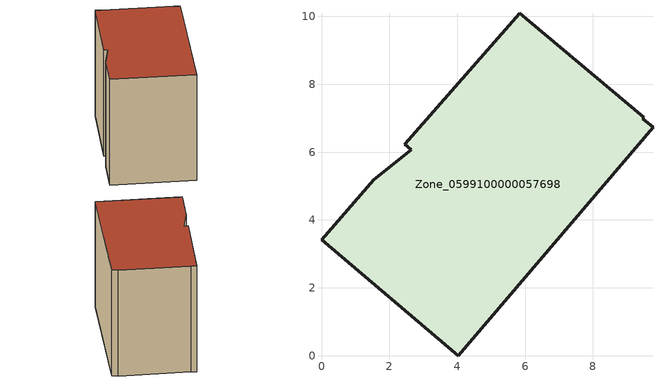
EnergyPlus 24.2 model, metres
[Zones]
Zone_0599100000057698
 floor ground (C_G): 9.5,7.03 9.47,6.99 9.77,6.73 4.03,0 0,3.42 1.54,5.18 2.64,6.07 2.46,6.23 5.84,10.09 6.12,9.85 z0
 wall outside (C_F): 5.84,10.09 2.46,6.23 2.64,6.07 1.54,5.18 0,3.42 4.03,0 9.77,6.73 9.47,6.99 9.5,7.03 6.12,9.85 5.84,10.09 z0:7.25
 roof outside (C_R): 4.03,0 9.77,6.73 9.47,6.99 9.5,7.03 6.12,9.85 5.84,10.09 2.46,6.23 2.64,6.07 1.54,5.18 0,3.42 z7.25
[BUILDING]
Pand.0599100000057698: North Axis=0; Terrain=City; Loads Convergence Tolerance Value=0.04; Temperature Convergence Tolerance Value=0.4; Solar Distribution=FullExterior; Maximum Number of Warmup Days=25; Minimum Number of Warmup Days=1
[Site:Location]
Rotterdam.The.Hague.AP_ZH_NLD Design_Conditions: Latitude=51.96; Longitude=4.45; Time Zone=1; Elevation=-4.5
[SITE:GROUNDTEMPERATURE:BUILDINGSURFACE]
18, 18, 18, 18, 18, 18, 18, 18, 18, 18, 18, 18
[MATERIAL] Thermal Absorptance=0.9; Solar Absorptance=0.7; Visible Absorptance=0.7
Name | Roughness | Thickness | Conductivity | Density | Specific Heat
G.TC.1946 | MediumSmooth | 0.15 | 1 | 540 | 1210
F.TC.1946 | Rough | 0.3 | 0.857143 | 1920 | 840
R.TC.1946 | MediumRough | 0.2 | 0.909091 | 1500 | 1000
[CONSTRUCTION]
C_G: G.TC.1946
C_F: F.TC.1946
C_R: R.TC.1946
[ZONE]
Zone_0599100000057698: Type=1; Multiplier=1; Ceiling Height=Autocalculate; Volume=Autocalculate; Floor Area=autocalculate; Part of Total Floor Area=Yes
[ZONEINFILTRATION:DESIGNFLOWRATE]
Infil_Zone_0599100000057698: Zone or ZoneList or Space or SpaceList=Zone_0599100000057698; Schedule=AlwaysOn; Design Flow Rate Calculation Method=Flow/Area; Flow Rate per Floor Area=0.003; Constant Term Coefficient=1; Temperature Term Coefficient=0; Velocity Term Coefficient=0; Velocity Squared Term Coefficient=0
[HVACTEMPLATE:ZONE:IDEALLOADSAIRSYSTEM]
Zone_0599100000057698: Maximum Heating Supply Air Temperature=50; Minimum Cooling Supply Air Temperature=13; Maximum Heating Supply Air Humidity Ratio=0.0156; Minimum Cooling Supply Air Humidity Ratio=0.0077; Heating Limit=NoLimit; Cooling Limit=NoLimit; Dehumidification Control Type=ConstantSensibleHeatRatio; Cooling Sensible Heat Ratio=0.7; Dehumidification Setpoint=60; Humidification Control Type=None; Humidification Setpoint=30; Outdoor Air Method=None; Outdoor Air Flow Rate per Person=0.00944; Outdoor Air Flow Rate per Zone Floor Area=0; Outdoor Air Flow Rate per Zone=0; Demand Controlled Ventilation Type=None; Outdoor Air Economizer Type=NoEconomizer; Heat Recovery Type=None; Sensible Heat Recovery Effectiveness=0.7; Latent Heat Recovery Effectiveness=0.65
[ZONECONTROL:THERMOSTAT]
ThermostatControl_Zone_0599100000057698: Zone or ZoneList=Zone_0599100000057698; Control Type Schedule=DualSetpointControlType; Control 1=Thermostat_Zone_0599100000057698; Temperature Difference Between Cutout And Setpoint=0
[THERMOSTATSETPOINT:DUALSETPOINT]
Thermostat_Zone_0599100000057698: Heating Setpoint Temperature Schedule=HeatingSetpoint_Zone_0599100000057698; Cooling Setpoint Temperature Schedule=CoolingSetpoint_Zone_0599100000057698
[SCHEDULE:COMPACT]
HeatingSetpoint_Zone_0599100000057698: Through: 12/31, For: AllDays, Until: 24:00, 21
CoolingSetpoint_Zone_0599100000057698: Through: 12/31, For: AllDays, Until: 24:00, 24
DualSetpointControlType: Through: 12/31, For: AllDays, Until: 24:00, 4
AlwaysOn: Through: 12/31, For: AllDays, Until: 24:00, 1
